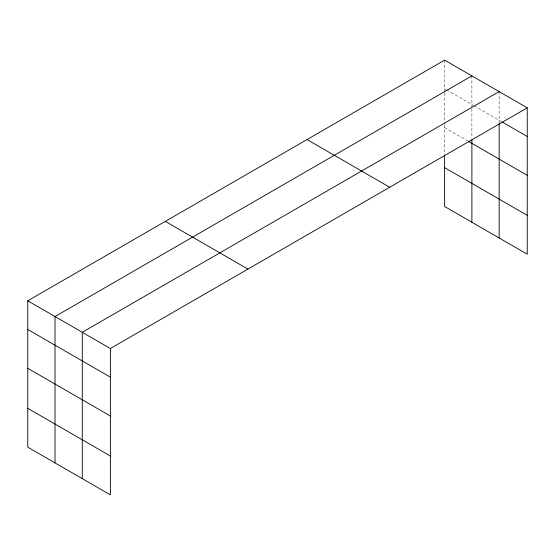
<?xml version="1.0" encoding="UTF-8"?>
<svg xmlns="http://www.w3.org/2000/svg" width="555" height="555" viewBox="0 0 555 555"><rect width="100%" height="100%" fill="white"/><g stroke="black" fill="none" stroke-linecap="round" stroke-linejoin="round"><path stroke-width="0.42" stroke-dasharray="2.77 2.08" d="M444.617 88.772L446.095 89.626M446.831 90.049L473.36 105.367M474.095 105.79L501.373 121.538M444.617 127.615L467.463 140.81M499.153 91.617L499.153 122.849M471.889 75.875L471.889 107.968M471.889 108.829L471.889 138.181M444.617 60.127L444.617 92.227M444.617 93.087L444.617 124.167M444.617 125.028L444.617 154.019"/><path stroke-width="0.83" d="M527.25 107.837L444.617 60.127L27.75 300.803L27.75 447.163L110.383 494.873L110.383 348.512L527.25 107.837L527.25 254.197L444.617 206.488L444.617 154.866M471.889 75.875L55.021 316.551L55.021 462.905M499.153 91.617L82.286 332.292L82.286 478.653M502.115 121.968L527.25 136.481M468.205 141.234L527.25 175.325M444.617 167.645L527.25 215.347M307.054 139.555L389.686 187.257M165.314 221.383L247.946 269.092M27.75 300.803L110.383 348.512M27.75 329.448L110.383 377.157M27.75 368.298L110.383 416M27.75 408.32L110.383 456.023M499.153 123.709L499.153 237.977M471.889 139.909L471.889 222.229"/></g></svg>
